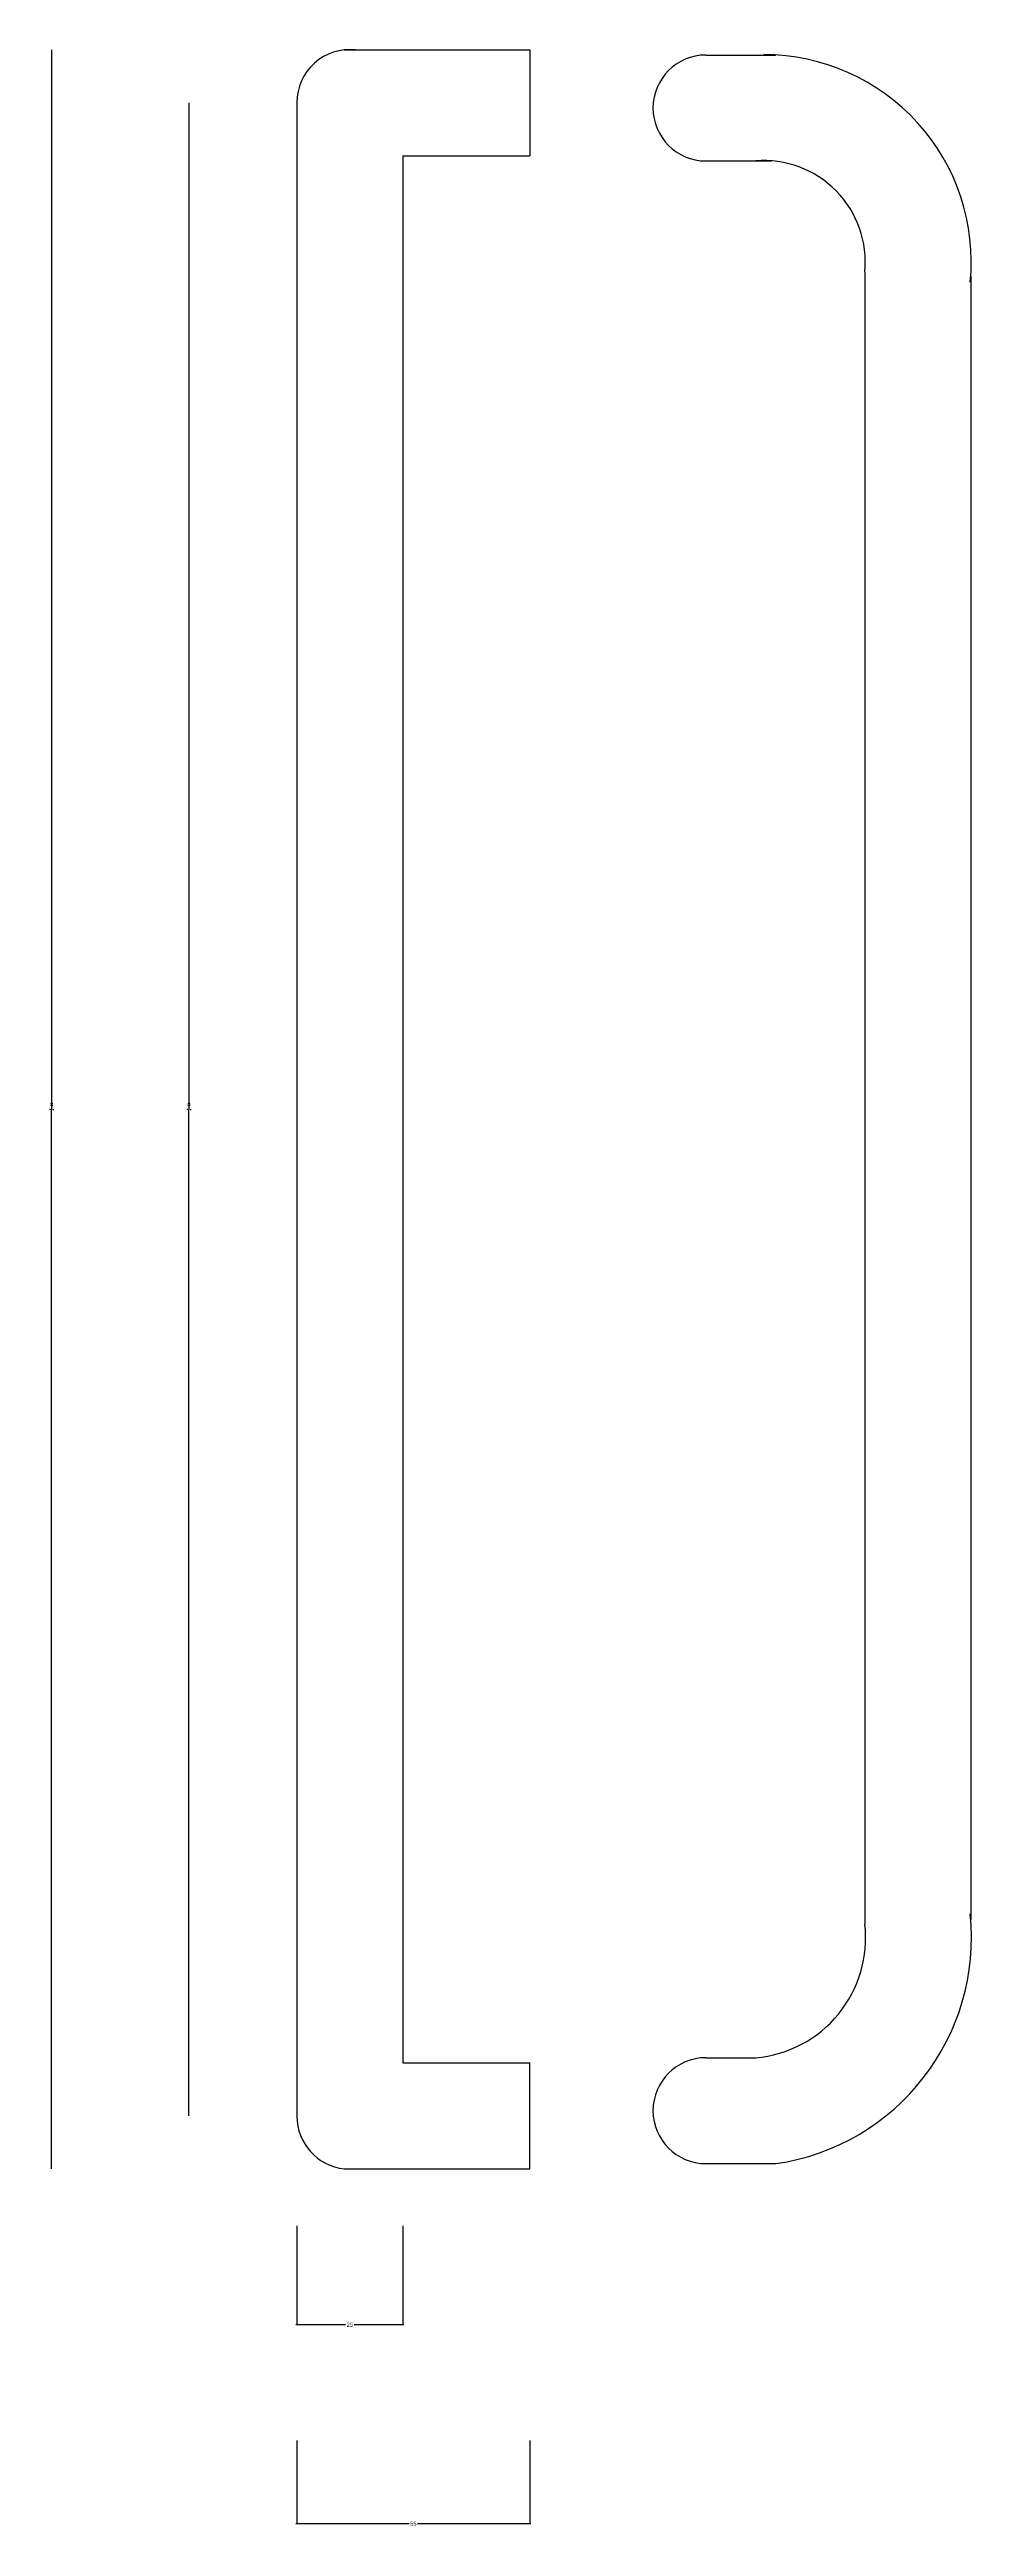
# Model space of a CAD drawing. Header units: metres. Extents: x 1026 to 1243, y 1075 to 1660.
import ezdxf

# ---------------------------------------------------------------- set-up
doc = ezdxf.new("R2010")
doc.units = ezdxf.units.M
doc.layers.add('7', color=7, linetype='Continuous')
doc.layers.add('DIM', color=3, linetype='Continuous')
doc.dimstyles.get("Standard").update_dxf_attribs({"dimtxt": 2.5, "dimasz": 2.5, "dimexe": 1.25, "dimexo": 0.625, "dimtad": 1, "dimcen": 2.5, "dimazin": 3, "dimtfac": 1, "dimtmove": 0, "dimatfit": 3})

# ---------------------------------------------------------------- blocks, each defined once
blk = doc.blocks.new('*D1')
for p, q in [((1058.41, 1647.35), (1058.41, 1409.85)), ((1058.16, 1409.85), (1057.91, 1409.85)), ((1058.41, 1172.35), (1058.41, 1409.85)), ((1058.41, 1409.85), (1058.41, 1409.85)), ((1058.66, 1409.85), (1058.91, 1409.85))]:
    blk.add_line(p, q)
at = {"layer": 'Defpoints'}
for p in [(1058.41, 1647.35), (1058.41, 1409.85), (1058.41, 1172.35)]:
    blk.add_point(p, dxfattribs=at)
at = {"layer": 'DIM', "insert": (1058.41, 1410.975), "char_height": 1, "attachment_point": 5}
blk.add_mtext('0', dxfattribs=at)
blk = doc.blocks.new('*D2')
for p, q in [((1026, 1659.85), (1026, 1409.85)), ((1025.75, 1409.85), (1025.5, 1409.85)), ((1026, 1159.85), (1026, 1409.85)), ((1026, 1409.85), (1026, 1409.85)), ((1026.25, 1409.85), (1026.5, 1409.85))]:
    blk.add_line(p, q)
at = {"layer": 'Defpoints'}
for p in [(1026, 1659.85), (1026, 1409.85), (1026, 1159.85)]:
    blk.add_point(p, dxfattribs=at)
at = {"layer": 'DIM', "insert": (1026, 1410.975), "char_height": 1, "attachment_point": 5}
blk.add_mtext('0', dxfattribs=at)
blk = doc.blocks.new('*D3')
for p, q in [((1083.87, 1095.74), (1083.87, 1076.12)), ((1138.87, 1095.74), (1138.87, 1076.12)), ((1110.37, 1076.12), (1083.62, 1076.12)), ((1139.12, 1076.12), (1112.37, 1076.12))]:
    blk.add_line(p, q)
at = {"layer": 'Defpoints'}
for p in [(1083.87, 1095.74), (1138.87, 1095.74), (1138.87, 1076.12)]:
    blk.add_point(p, dxfattribs=at)
at = {"layer": 'DIM', "insert": (1111.37, 1076.12), "char_height": 1, "attachment_point": 5}
blk.add_mtext('55', dxfattribs=at)
blk = doc.blocks.new('*D4')
for p, q in [((1083.87, 1146.41), (1083.87, 1123.05)), ((1108.87, 1146.41), (1108.87, 1123.05)), ((1095.37, 1123.05), (1083.62, 1123.05)), ((1109.12, 1123.05), (1097.37, 1123.05))]:
    blk.add_line(p, q)
at = {"layer": 'Defpoints'}
for p in [(1083.87, 1146.41), (1108.87, 1146.41), (1108.87, 1123.05)]:
    blk.add_point(p, dxfattribs=at)
at = {"layer": 'DIM', "insert": (1096.37, 1123.05), "char_height": 1, "attachment_point": 5}
blk.add_mtext('25', dxfattribs=at)

msp = doc.modelspace()

# ---------------------------------------------------------------- linework, layer by layer
at = {"layer": '7'}
for p, q in [((1095.04, 1659.85), (1138.87, 1659.85)), ((1138.87, 1659.85), (1138.87, 1634.85)), ((1180.41, 1658.63), (1196.89, 1658.63)), ((1083.87, 1647.42), (1083.87, 1172.28)), ((1108.87, 1634.85), (1108.87, 1184.85)), ((1108.87, 1634.85), (1138.87, 1634.85)), ((1180.41, 1633.63), (1195.92, 1633.63)), ((1217.91, 1607.45), (1217.91, 1217.57)), ((1242.91, 1606.43), (1242.91, 1218.58)), ((1108.87, 1184.85), (1138.87, 1184.85)), ((1138.87, 1159.85), (1138.87, 1184.85)), ((1180.41, 1186.07), (1192.16, 1186.07)), ((1095.04, 1159.85), (1138.87, 1159.85)), ((1180.41, 1161.07), (1196.89, 1161.07))]:
    msp.add_line(p, q, dxfattribs=at)
for centre, radius, start, end in [((1096.37, 1647.42), 12.5, 83.89, 180), ((1180.41, 1646.13), 12.5, 90, 270), ((1194.11, 1609.79), 48.92, 354.37, 90), ((1194.11, 1609.79), 23.92, 354.37, 94.67), ((1189.72, 1214.34), 28.38, 274.94, 6.53), ((1189.19, 1214.41), 53.89, 278.21, 5.99), ((1180.41, 1173.57), 12.5, 90, 270), ((1096.37, 1172.28), 12.5, 180, 263.89)]:
    msp.add_arc(centre, radius, start, end, dxfattribs=at)

# ---------------------------------------------------------------- dimensions: what is measured, and where the dimension line sits
at = {"layer": 'DIM'}
for base, p1, p2, picture, middle in [((1026, 1409.85), (1026, 1659.85), (1026, 1159.85), '*D2', (1026, 1410.975)), ((1058.41, 1409.85), (1058.41, 1647.35), (1058.41, 1172.35), '*D1', (1058.41, 1410.975)), ((1108.87, 1123.05), (1108.87, 1146.41), (1083.87, 1146.41), '*D4', (1096.37, 1123.05)), ((1138.87, 1076.12), (1138.87, 1095.74), (1083.87, 1095.74), '*D3', (1111.37, 1076.12))]:
    dim = msp.add_linear_dim(base=base, p1=p1, p2=p2, dimstyle='Standard', dxfattribs=at)
    dim.commit()
    dim.dimension.update_dxf_attribs({"geometry": picture, "text_midpoint": middle})

doc.saveas('drawing.dxf')
